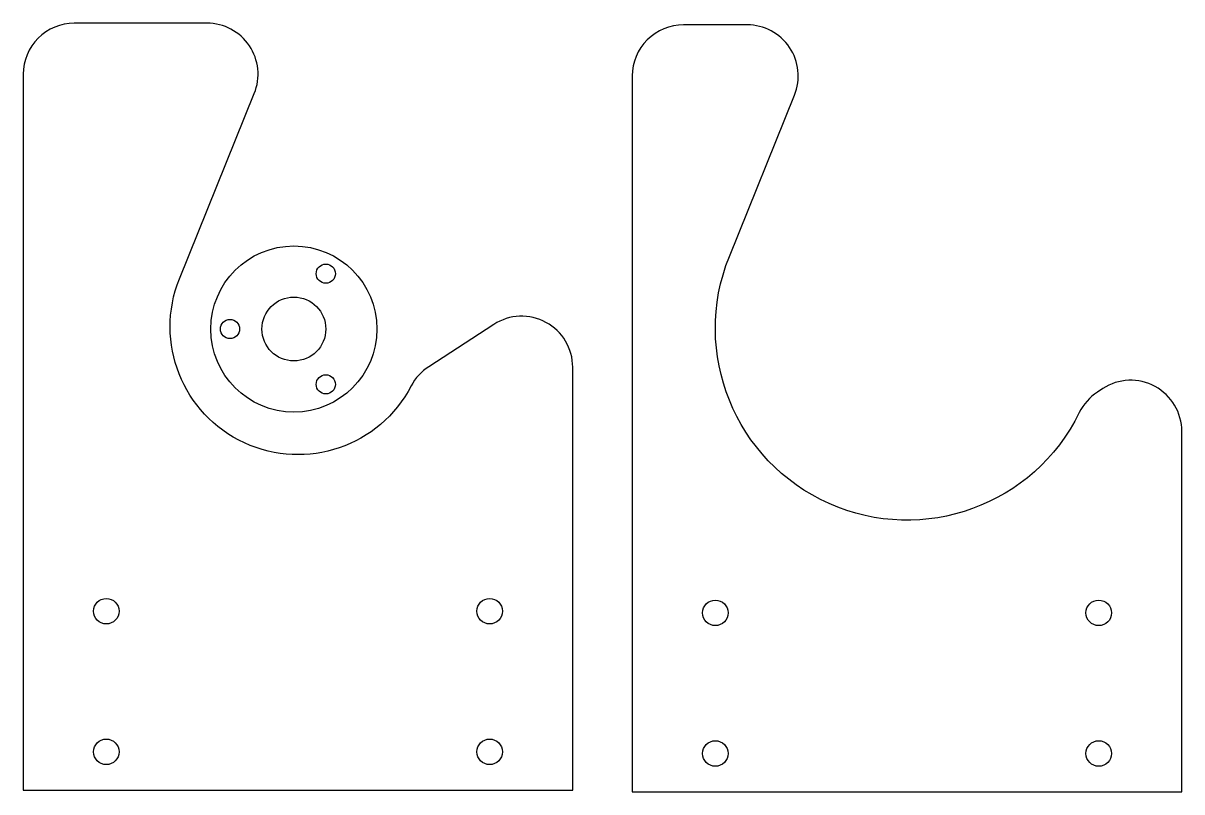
# Model space of a CAD drawing. Header units: millimetres. Extents: x -42 to 139, y -72 to 48.
import ezdxf

# ---------------------------------------------------------------- set-up
doc = ezdxf.new("R2010")
doc.units = ezdxf.units.MM
doc.layers.get('0').update_dxf_attribs({"linetype": 'CONTINUOUS'})

msp = doc.modelspace()

# ---------------------------------------------------------------- linework, layer by layer
for points in [[(18.37, -8.9, -0.952667), (-17.91, 7.84), (-6.19, 36.85, 0.531709), (-13.6, 47.85), (-34.36, 47.85, 0.414214), (-42.36, 39.85), (-42.36, -72.15), (43.64, -72.15), (43.64, -5.99, 0.594937), (31.28, 0.72), (21.1, -5.89, 0.129192)], [(68.15, 11.33), (78.35, 36.6, 0.531709), (70.94, 47.59), (60.96, 47.59, 0.414214), (52.96, 39.59), (52.96, -72.41), (138.96, -72.41), (138.96, -16.02, 0.594937), (126.6, -9.31), (125.76, -9.86, 0.136065), (122.92, -13.06, -0.965634)]]:
    msp.add_lwpolyline(points, format="xyb", close=True)
for centre, radius in [((0, 0), 13), ((5, 8.66), 1.5), ((0, 0), 5), ((-10, 0), 1.5), ((5, -8.66), 1.5), ((-29.36, -44.15), 2), ((30.64, -44.15), 2), ((65.96, -44.41), 2), ((125.96, -44.41), 2), ((-29.36, -66.15), 2), ((30.64, -66.15), 2), ((65.96, -66.41), 2), ((125.96, -66.41), 2)]:
    msp.add_circle(centre, radius)

doc.saveas('drawing.dxf')
